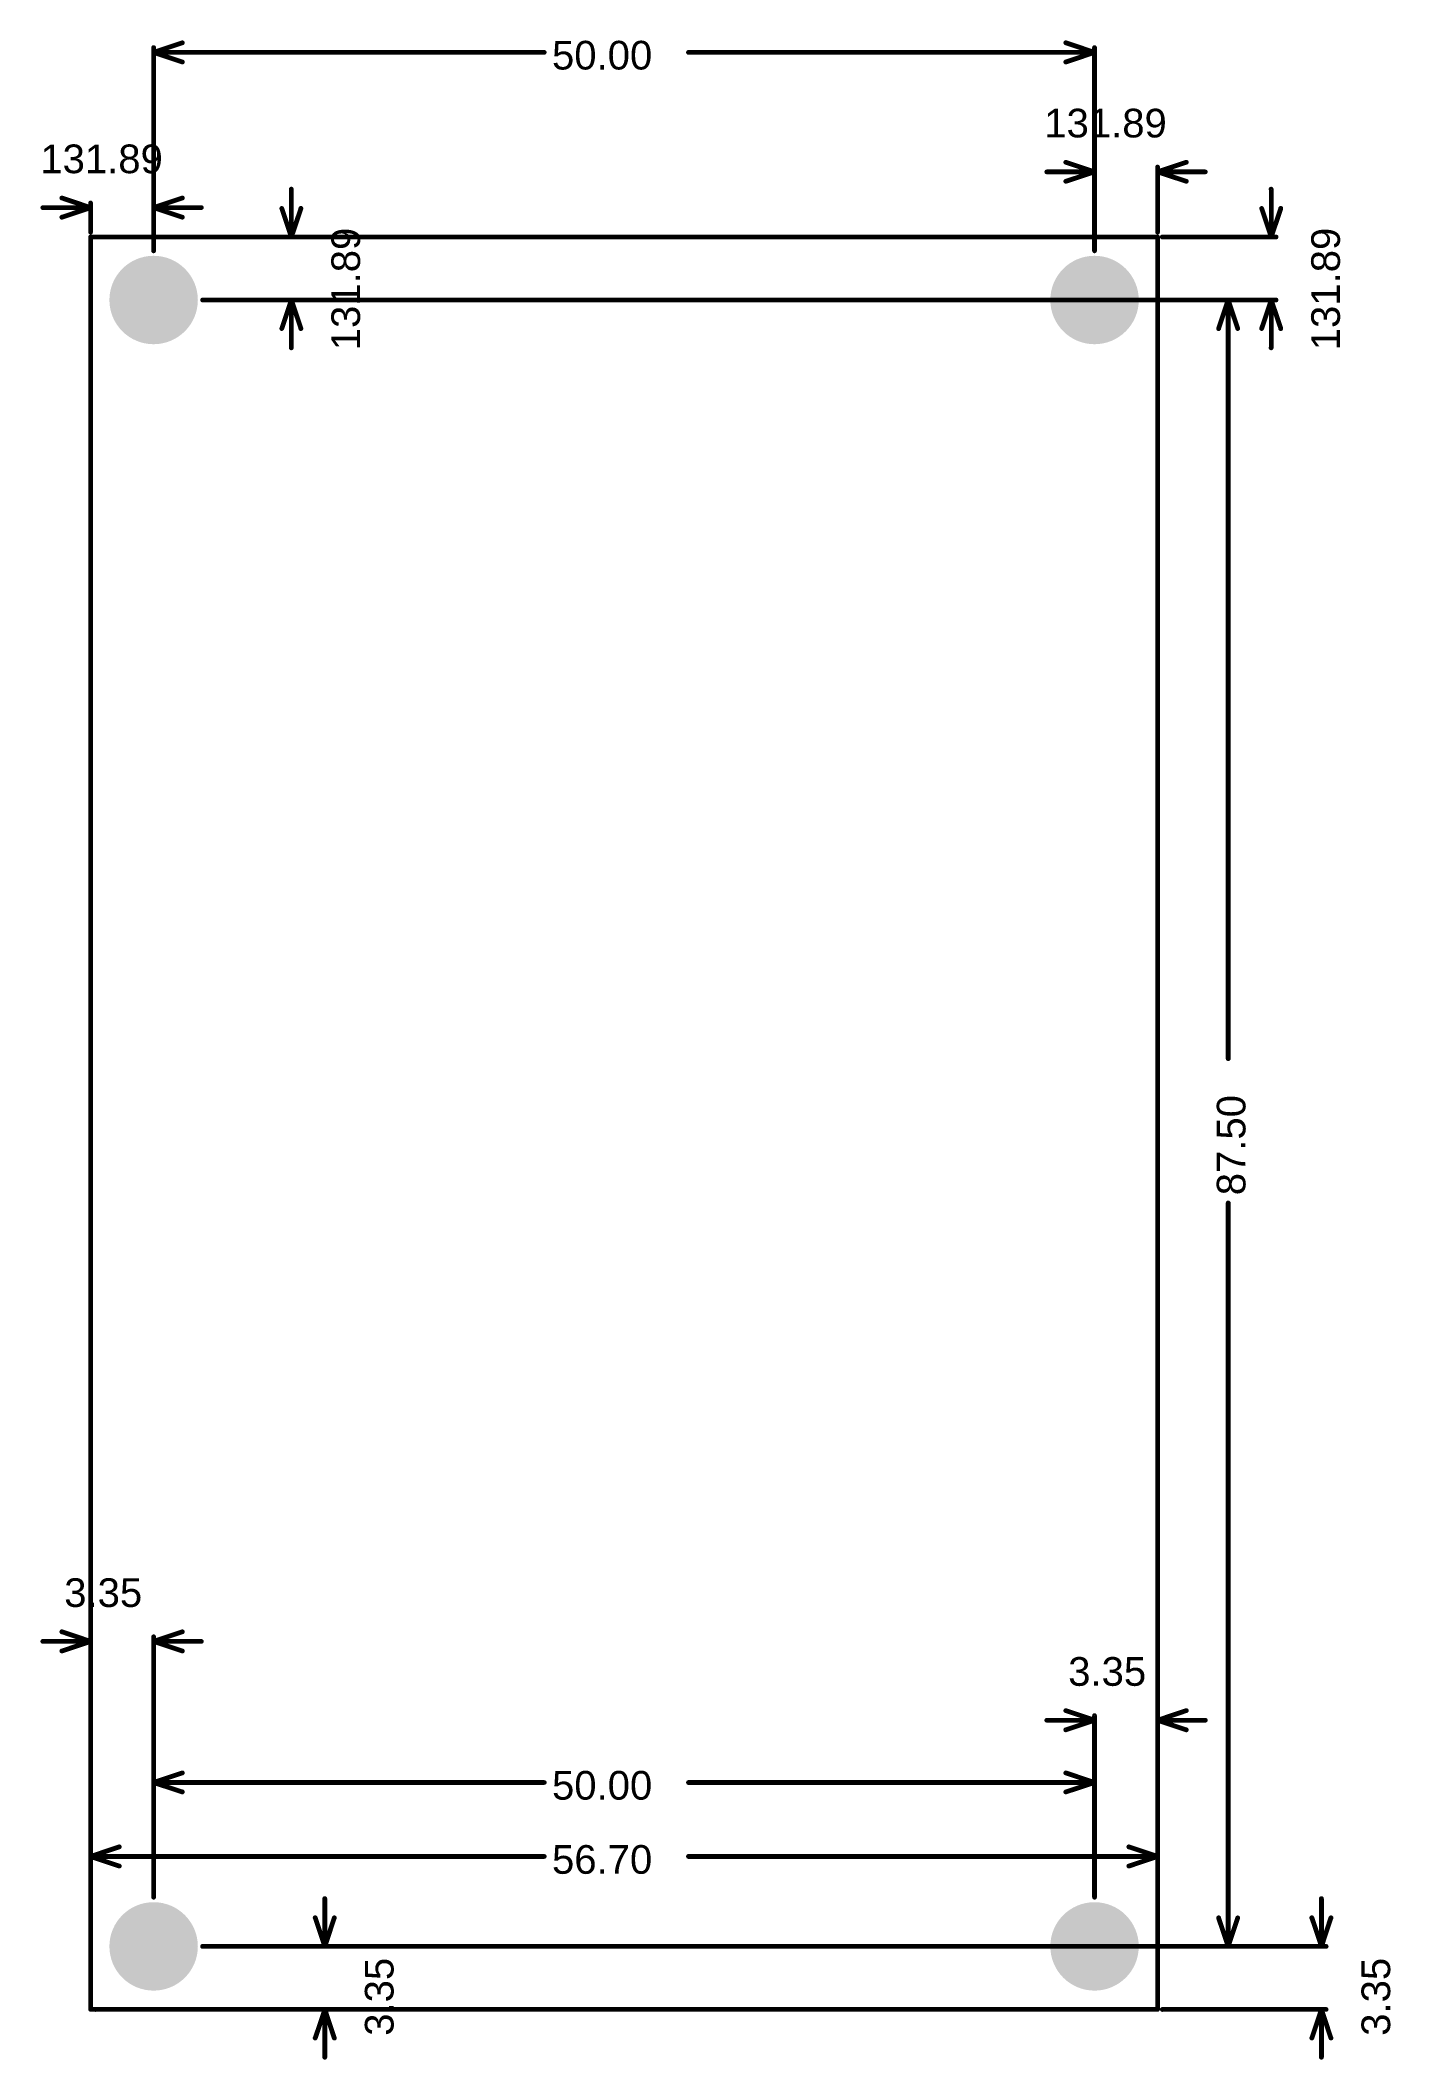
# Model space of a CAD drawing. Header units: millimetres. Extents: x -3 to 69, y -3 to 105.
import ezdxf

# ---------------------------------------------------------------- set-up
doc = ezdxf.new("R2010")
doc.units = ezdxf.units.MM
for name, color, linetype in [('BottomLayer', 5, 'Continuous'), ('BottomSolder', 6, 'Continuous'), ('Mechanical1', 6, 'Continuous'), ('MultiLayer', 9, 'Continuous'), ('PadHoleLayer', 156, 'Continuous'), ('TopLayer', 1, 'Continuous'), ('TopSolder', 216, 'Continuous')]:
    doc.layers.add(name, color=color, linetype=linetype)
doc.styles.add('Arial', font='', dxfattribs={"height": 0.2})
doc.styles.get('Arial').set_extended_font_data('Arial')

msp = doc.modelspace()

# ---------------------------------------------------------------- hatches: boundary and pattern name
at = {"layer": 'BottomLayer'}
h = msp.add_hatch(color=5, dxfattribs=at)
edge = h.paths.add_edge_path()
edge.add_arc((3.35, 90.85), 2.25, 0, 360)
h = msp.add_hatch(color=5, dxfattribs=at)
edge = h.paths.add_edge_path()
edge.add_arc((53.35, 90.85), 2.25, 0, 360)
h = msp.add_hatch(color=5, dxfattribs=at)
edge = h.paths.add_edge_path()
edge.add_arc((3.35, 3.35), 2.25, 0, 360)
h = msp.add_hatch(color=5, dxfattribs=at)
edge = h.paths.add_edge_path()
edge.add_arc((53.35, 3.35), 2.25, 0, 360)
at = {"layer": 'BottomSolder'}
h = msp.add_hatch(color=6, dxfattribs=at)
edge = h.paths.add_edge_path()
edge.add_arc((3.35, 90.85), 2.35, 0, 360)
h = msp.add_hatch(color=6, dxfattribs=at)
edge = h.paths.add_edge_path()
edge.add_arc((53.35, 90.85), 2.35, 0, 360)
h = msp.add_hatch(color=6, dxfattribs=at)
edge = h.paths.add_edge_path()
edge.add_arc((3.35, 3.35), 2.35, 0, 360)
h = msp.add_hatch(color=6, dxfattribs=at)
edge = h.paths.add_edge_path()
edge.add_arc((53.35, 3.35), 2.35, 0, 360)
at = {"layer": 'MultiLayer'}
h = msp.add_hatch(color=9, dxfattribs=at)
edge = h.paths.add_edge_path()
edge.add_arc((3.35, 90.85), 2.25, 0, 360)
h = msp.add_hatch(color=9, dxfattribs=at)
edge = h.paths.add_edge_path()
edge.add_arc((53.35, 90.85), 2.25, 0, 360)
h = msp.add_hatch(color=9, dxfattribs=at)
edge = h.paths.add_edge_path()
edge.add_arc((3.35, 3.35), 2.25, 0, 360)
h = msp.add_hatch(color=9, dxfattribs=at)
edge = h.paths.add_edge_path()
edge.add_arc((53.35, 3.35), 2.25, 0, 360)
at = {"layer": 'PadHoleLayer'}
h = msp.add_hatch(color=156, dxfattribs=at)
edge = h.paths.add_edge_path()
edge.add_arc((3.35, 90.85), 1.65, 0, 360)
h = msp.add_hatch(color=156, dxfattribs=at)
edge = h.paths.add_edge_path()
edge.add_arc((53.35, 90.85), 1.65, 0, 360)
h = msp.add_hatch(color=156, dxfattribs=at)
edge = h.paths.add_edge_path()
edge.add_arc((3.35, 3.35), 1.65, 0, 360)
h = msp.add_hatch(color=156, dxfattribs=at)
edge = h.paths.add_edge_path()
edge.add_arc((53.35, 3.35), 1.65, 0, 360)
at = {"layer": 'TopLayer'}
h = msp.add_hatch(color=1, dxfattribs=at)
edge = h.paths.add_edge_path()
edge.add_arc((3.35, 90.85), 2.25, 0, 360)
h = msp.add_hatch(color=1, dxfattribs=at)
edge = h.paths.add_edge_path()
edge.add_arc((53.35, 90.85), 2.25, 0, 360)
h = msp.add_hatch(color=1, dxfattribs=at)
edge = h.paths.add_edge_path()
edge.add_arc((3.35, 3.35), 2.25, 0, 360)
h = msp.add_hatch(color=1, dxfattribs=at)
edge = h.paths.add_edge_path()
edge.add_arc((53.35, 3.35), 2.25, 0, 360)
at = {"layer": 'TopSolder'}
h = msp.add_hatch(color=216, dxfattribs=at)
edge = h.paths.add_edge_path()
edge.add_arc((3.35, 90.85), 2.35, 0, 360)
h = msp.add_hatch(color=216, dxfattribs=at)
edge = h.paths.add_edge_path()
edge.add_arc((53.35, 90.85), 2.35, 0, 360)
h = msp.add_hatch(color=216, dxfattribs=at)
edge = h.paths.add_edge_path()
edge.add_arc((3.35, 3.35), 2.35, 0, 360)
h = msp.add_hatch(color=216, dxfattribs=at)
edge = h.paths.add_edge_path()
edge.add_arc((53.35, 3.35), 2.35, 0, 360)

# ---------------------------------------------------------------- linework, layer by layer
at = {"layer": 'Mechanical1', "const_width": 0.254}
for points in [[(3.35, 104.01), (4.87, 104.52)], [(3.35, 93.46), (3.35, 104.27)], [(3.35, 104.01), (24.11, 104.01)], [(3.35, 104.01), (4.87, 103.5)], [(31.78, 104.01), (53.35, 104.01)], [(51.83, 104.52), (53.35, 104.01)], [(51.83, 103.5), (53.35, 104.01)], [(53.35, 93.46), (53.35, 104.27)], [(50.81, 97.66), (53.35, 97.66)], [(51.83, 98.17), (53.35, 97.66)], [(51.83, 97.16), (53.35, 97.66)], [(53.35, 93.46), (53.35, 97.92)], [(56.7, 97.66), (58.22, 98.17)], [(56.7, 94.45), (56.7, 97.92)], [(56.7, 97.66), (59.24, 97.66)], [(56.7, 97.66), (58.22, 97.16)], [(10.67, 94.2), (10.67, 96.74)], [(62.74, 94.2), (62.74, 96.74)], [(-2.54, 95.76), (0, 95.76)], [(-1.52, 96.27), (0, 95.76)], [(-1.52, 95.25), (0, 95.76)], [(0, 94.45), (0, 96.01)], [(3.35, 95.76), (4.87, 96.27)], [(3.35, 93.46), (3.35, 96.01)], [(3.35, 95.76), (5.89, 95.76)], [(3.35, 95.76), (4.87, 95.25)], [(10.16, 95.72), (10.67, 94.2)], [(10.67, 94.2), (11.18, 95.72)], [(62.23, 95.72), (62.74, 94.2)], [(62.74, 94.2), (63.25, 95.72)], [(0, 94.2), (56.7, 94.2)], [(0, 0), (0, 94.2)], [(0.25, 94.2), (10.92, 94.2)], [(56.7, 0), (56.7, 94.2)], [(56.95, 94.2), (62.99, 94.2)], [(5.96, 90.85), (10.92, 90.85)], [(5.96, 90.85), (60.71, 90.85)], [(10.16, 89.33), (10.67, 90.85)], [(10.67, 88.31), (10.67, 90.85)], [(10.67, 90.85), (11.18, 89.33)], [(55.96, 90.85), (62.99, 90.85)], [(59.94, 89.33), (60.45, 90.85)], [(60.45, 50.53), (60.45, 90.85)], [(60.45, 90.85), (60.96, 89.33)], [(62.23, 89.33), (62.74, 90.85)], [(62.74, 88.31), (62.74, 90.85)], [(62.74, 90.85), (63.25, 89.33)], [(60.45, 3.35), (60.45, 42.86)], [(-2.54, 19.56), (0, 19.56)], [(-1.52, 20.07), (0, 19.56)], [(-1.52, 19.05), (0, 19.56)], [(0, 0.25), (0, 19.81)], [(3.35, 19.56), (4.87, 20.07)], [(3.35, 5.96), (3.35, 19.81)], [(3.35, 19.56), (5.89, 19.56)], [(3.35, 19.56), (4.87, 19.05)], [(50.81, 15.37), (53.35, 15.37)], [(51.83, 15.88), (53.35, 15.37)], [(51.83, 14.86), (53.35, 15.37)], [(53.35, 5.96), (53.35, 15.62)], [(56.7, 15.37), (58.22, 15.88)], [(56.7, 0.25), (56.7, 15.62)], [(56.7, 15.37), (59.24, 15.37)], [(56.7, 15.37), (58.22, 14.86)], [(3.35, 12.06), (4.87, 12.57)], [(3.35, 5.96), (3.35, 12.32)], [(3.35, 12.06), (24.11, 12.06)], [(3.35, 12.06), (4.87, 11.56)], [(31.78, 12.06), (53.35, 12.06)], [(51.83, 12.57), (53.35, 12.06)], [(51.83, 11.56), (53.35, 12.06)], [(53.35, 5.96), (53.35, 12.32)], [(0, 8.13), (1.52, 8.64)], [(55.18, 8.64), (56.7, 8.13)], [(0, 0.25), (0, 8.38)], [(0, 8.13), (24.11, 8.13)], [(0, 8.13), (1.52, 7.62)], [(31.78, 8.13), (56.7, 8.13)], [(55.18, 7.62), (56.7, 8.13)], [(56.7, 0.25), (56.7, 8.38)], [(12.45, 3.35), (12.45, 5.89)], [(65.41, 3.35), (65.41, 5.89)], [(11.94, 4.87), (12.45, 3.35)], [(12.45, 3.35), (12.95, 4.87)], [(59.94, 4.87), (60.45, 3.35)], [(60.45, 3.35), (60.96, 4.87)], [(64.9, 4.87), (65.41, 3.35)], [(65.41, 3.35), (65.91, 4.87)], [(5.96, 3.35), (60.71, 3.35)], [(5.96, 3.35), (12.7, 3.35)], [(55.96, 3.35), (65.66, 3.35)], [(0, 0), (56.7, 0)], [(0.25, 0), (12.7, 0)], [(11.94, -1.52), (12.45, 0)], [(12.45, -2.54), (12.45, 0)], [(12.45, 0), (12.95, -1.52)], [(56.95, 0), (65.66, 0)], [(64.9, -1.52), (65.41, 0)], [(65.41, -2.54), (65.41, 0)], [(65.41, 0), (65.91, -1.52)]]:
    msp.add_lwpolyline(points, dxfattribs=at)
at = {"layer": 'Mechanical1', "const_width": 0.127}
for points in [[(3.29, 104.27, 1), (3.41, 104.27, 1)], [(3.29, 104.01, 1), (3.41, 104.01, 1)], [(3.29, 104.01, 1), (3.41, 104.01, 1)], [(3.29, 104.01, 1), (3.41, 104.01, 1)], [(4.81, 104.52, 1), (4.94, 104.52, 1)], [(24.05, 104.01, 1), (24.17, 104.01, 1)], [(31.71, 104.01, 1), (31.84, 104.01, 1)], [(51.76, 104.52, 1), (51.89, 104.52, 1)], [(53.29, 104.27, 1), (53.41, 104.27, 1)], [(53.29, 104.01, 1), (53.41, 104.01, 1)], [(53.29, 104.01, 1), (53.41, 104.01, 1)], [(53.29, 104.01, 1), (53.41, 104.01, 1)], [(4.81, 103.5, 1), (4.94, 103.5, 1)], [(51.76, 103.5, 1), (51.89, 103.5, 1)], [(50.75, 97.66, 1), (50.87, 97.66, 1)], [(51.76, 98.17, 1), (51.89, 98.17, 1)], [(53.29, 97.92, 1), (53.41, 97.92, 1)], [(53.29, 97.66, 1), (53.41, 97.66, 1)], [(53.29, 97.66, 1), (53.41, 97.66, 1)], [(53.29, 97.66, 1), (53.41, 97.66, 1)], [(56.64, 97.92, 1), (56.76, 97.92, 1)], [(56.64, 97.66, 1), (56.76, 97.66, 1)], [(56.64, 97.66, 1), (56.76, 97.66, 1)], [(56.64, 97.66, 1), (56.76, 97.66, 1)], [(58.16, 98.17, 1), (58.29, 98.17, 1)], [(59.18, 97.66, 1), (59.3, 97.66, 1)], [(10.6, 96.74, 1), (10.73, 96.74, 1)], [(51.76, 97.16, 1), (51.89, 97.16, 1)], [(58.16, 97.16, 1), (58.29, 97.16, 1)], [(62.67, 96.74, 1), (62.8, 96.74, 1)], [(-2.6, 95.76, 1), (-2.48, 95.76, 1)], [(-1.59, 96.27, 1), (-1.46, 96.27, 1)], [(-0.06, 96.01, 1), (0.06, 96.01, 1)], [(-0.06, 95.76, 1), (0.06, 95.76, 1)], [(-0.06, 95.76, 1), (0.06, 95.76, 1)], [(-0.06, 95.76, 1), (0.06, 95.76, 1)], [(3.29, 96.01, 1), (3.41, 96.01, 1)], [(3.29, 95.76, 1), (3.41, 95.76, 1)], [(3.29, 95.76, 1), (3.41, 95.76, 1)], [(3.29, 95.76, 1), (3.41, 95.76, 1)], [(4.81, 96.27, 1), (4.94, 96.27, 1)], [(5.83, 95.76, 1), (5.95, 95.76, 1)], [(10.1, 95.72, 1), (10.22, 95.72, 1)], [(11.11, 95.72, 1), (11.24, 95.72, 1)], [(62.17, 95.72, 1), (62.29, 95.72, 1)], [(63.18, 95.72, 1), (63.31, 95.72, 1)], [(-1.59, 95.25, 1), (-1.46, 95.25, 1)], [(-0.06, 94.45, 1), (0.06, 94.45, 1)], [(4.81, 95.25, 1), (4.94, 95.25, 1)], [(56.64, 94.45, 1), (56.76, 94.45, 1)], [(-0.06, 94.2, 1), (0.06, 94.2, 1)], [(-0.06, 94.2, 1), (0.06, 94.2, 1)], [(0.19, 94.2, 1), (0.32, 94.2, 1)], [(3.29, 93.46, 1), (3.41, 93.46, 1)], [(3.29, 93.46, 1), (3.41, 93.46, 1)], [(10.6, 94.2, 1), (10.73, 94.2, 1)], [(10.6, 94.2, 1), (10.73, 94.2, 1)], [(10.6, 94.2, 1), (10.73, 94.2, 1)], [(10.86, 94.2, 1), (10.99, 94.2, 1)], [(53.29, 93.46, 1), (53.41, 93.46, 1)], [(53.29, 93.46, 1), (53.41, 93.46, 1)], [(56.64, 94.2, 1), (56.76, 94.2, 1)], [(56.64, 94.2, 1), (56.76, 94.2, 1)], [(56.89, 94.2, 1), (57.02, 94.2, 1)], [(62.67, 94.2, 1), (62.8, 94.2, 1)], [(62.67, 94.2, 1), (62.8, 94.2, 1)], [(62.67, 94.2, 1), (62.8, 94.2, 1)], [(62.93, 94.2, 1), (63.06, 94.2, 1)], [(5.89, 90.85, 1), (6.02, 90.85, 1)], [(5.89, 90.85, 1), (6.02, 90.85, 1)], [(10.6, 90.85, 1), (10.73, 90.85, 1)], [(10.6, 90.85, 1), (10.73, 90.85, 1)], [(10.6, 90.85, 1), (10.73, 90.85, 1)], [(10.86, 90.85, 1), (10.99, 90.85, 1)], [(55.89, 90.85, 1), (56.02, 90.85, 1)], [(60.39, 90.85, 1), (60.52, 90.85, 1)], [(60.39, 90.85, 1), (60.52, 90.85, 1)], [(60.39, 90.85, 1), (60.52, 90.85, 1)], [(60.64, 90.85, 1), (60.77, 90.85, 1)], [(62.67, 90.85, 1), (62.8, 90.85, 1)], [(62.67, 90.85, 1), (62.8, 90.85, 1)], [(62.67, 90.85, 1), (62.8, 90.85, 1)], [(62.93, 90.85, 1), (63.06, 90.85, 1)], [(10.1, 89.33, 1), (10.22, 89.33, 1)], [(11.11, 89.33, 1), (11.24, 89.33, 1)], [(59.88, 89.33, 1), (60.01, 89.33, 1)], [(60.9, 89.33, 1), (61.02, 89.33, 1)], [(62.17, 89.33, 1), (62.29, 89.33, 1)], [(63.18, 89.33, 1), (63.31, 89.33, 1)], [(10.6, 88.31, 1), (10.73, 88.31, 1)], [(62.67, 88.31, 1), (62.8, 88.31, 1)], [(60.39, 50.53, 1), (60.52, 50.53, 1)], [(60.39, 42.86, 1), (60.52, 42.86, 1)], [(-2.6, 19.56, 1), (-2.48, 19.56, 1)], [(-1.59, 20.07, 1), (-1.46, 20.07, 1)], [(-0.06, 19.81, 1), (0.06, 19.81, 1)], [(-0.06, 19.56, 1), (0.06, 19.56, 1)], [(-0.06, 19.56, 1), (0.06, 19.56, 1)], [(-0.06, 19.56, 1), (0.06, 19.56, 1)], [(3.29, 19.81, 1), (3.41, 19.81, 1)], [(3.29, 19.56, 1), (3.41, 19.56, 1)], [(3.29, 19.56, 1), (3.41, 19.56, 1)], [(3.29, 19.56, 1), (3.41, 19.56, 1)], [(4.81, 20.07, 1), (4.94, 20.07, 1)], [(5.83, 19.56, 1), (5.95, 19.56, 1)], [(-1.59, 19.05, 1), (-1.46, 19.05, 1)], [(4.81, 19.05, 1), (4.94, 19.05, 1)], [(50.75, 15.37, 1), (50.87, 15.37, 1)], [(51.76, 15.88, 1), (51.89, 15.88, 1)], [(53.29, 15.62, 1), (53.41, 15.62, 1)], [(53.29, 15.37, 1), (53.41, 15.37, 1)], [(53.29, 15.37, 1), (53.41, 15.37, 1)], [(53.29, 15.37, 1), (53.41, 15.37, 1)], [(56.64, 15.62, 1), (56.76, 15.62, 1)], [(56.64, 15.37, 1), (56.76, 15.37, 1)], [(56.64, 15.37, 1), (56.76, 15.37, 1)], [(56.64, 15.37, 1), (56.76, 15.37, 1)], [(58.16, 15.88, 1), (58.29, 15.88, 1)], [(59.18, 15.37, 1), (59.3, 15.37, 1)], [(51.76, 14.86, 1), (51.89, 14.86, 1)], [(58.16, 14.86, 1), (58.29, 14.86, 1)], [(3.29, 12.32, 1), (3.41, 12.32, 1)], [(3.29, 12.06, 1), (3.41, 12.06, 1)], [(3.29, 12.06, 1), (3.41, 12.06, 1)], [(3.29, 12.06, 1), (3.41, 12.06, 1)], [(4.81, 12.57, 1), (4.94, 12.57, 1)], [(24.05, 12.06, 1), (24.17, 12.06, 1)], [(31.71, 12.06, 1), (31.84, 12.06, 1)], [(51.76, 12.57, 1), (51.89, 12.57, 1)], [(53.29, 12.32, 1), (53.41, 12.32, 1)], [(53.29, 12.06, 1), (53.41, 12.06, 1)], [(53.29, 12.06, 1), (53.41, 12.06, 1)], [(53.29, 12.06, 1), (53.41, 12.06, 1)], [(4.81, 11.56, 1), (4.94, 11.56, 1)], [(51.76, 11.56, 1), (51.89, 11.56, 1)], [(1.46, 8.64, 1), (1.59, 8.64, 1)], [(55.11, 8.64, 1), (55.24, 8.64, 1)], [(-0.06, 8.38, 1), (0.06, 8.38, 1)], [(-0.06, 8.13, 1), (0.06, 8.13, 1)], [(-0.06, 8.13, 1), (0.06, 8.13, 1)], [(-0.06, 8.13, 1), (0.06, 8.13, 1)], [(1.46, 7.62, 1), (1.59, 7.62, 1)], [(24.05, 8.13, 1), (24.17, 8.13, 1)], [(31.71, 8.13, 1), (31.84, 8.13, 1)], [(55.11, 7.62, 1), (55.24, 7.62, 1)], [(56.64, 8.38, 1), (56.76, 8.38, 1)], [(56.64, 8.13, 1), (56.76, 8.13, 1)], [(56.64, 8.13, 1), (56.76, 8.13, 1)], [(56.64, 8.13, 1), (56.76, 8.13, 1)], [(3.29, 5.96, 1), (3.41, 5.96, 1)], [(3.29, 5.96, 1), (3.41, 5.96, 1)], [(12.38, 5.89, 1), (12.51, 5.89, 1)], [(53.29, 5.96, 1), (53.41, 5.96, 1)], [(53.29, 5.96, 1), (53.41, 5.96, 1)], [(65.34, 5.89, 1), (65.47, 5.89, 1)], [(11.87, 4.87, 1), (12, 4.87, 1)], [(12.89, 4.87, 1), (13.02, 4.87, 1)], [(59.88, 4.87, 1), (60.01, 4.87, 1)], [(60.9, 4.87, 1), (61.02, 4.87, 1)], [(64.83, 4.87, 1), (64.96, 4.87, 1)], [(65.85, 4.87, 1), (65.98, 4.87, 1)], [(5.89, 3.35, 1), (6.02, 3.35, 1)], [(5.89, 3.35, 1), (6.02, 3.35, 1)], [(12.38, 3.35, 1), (12.51, 3.35, 1)], [(12.38, 3.35, 1), (12.51, 3.35, 1)], [(12.38, 3.35, 1), (12.51, 3.35, 1)], [(12.64, 3.35, 1), (12.76, 3.35, 1)], [(55.89, 3.35, 1), (56.02, 3.35, 1)], [(60.39, 3.35, 1), (60.52, 3.35, 1)], [(60.39, 3.35, 1), (60.52, 3.35, 1)], [(60.39, 3.35, 1), (60.52, 3.35, 1)], [(60.64, 3.35, 1), (60.77, 3.35, 1)], [(65.34, 3.35, 1), (65.47, 3.35, 1)], [(65.34, 3.35, 1), (65.47, 3.35, 1)], [(65.34, 3.35, 1), (65.47, 3.35, 1)], [(65.6, 3.35, 1), (65.72, 3.35, 1)], [(-0.06, 0.25, 1), (0.06, 0.25, 1)], [(-0.06, 0.25, 1), (0.06, 0.25, 1)], [(-0.06, 0, 1), (0.06, 0, 1)], [(-0.06, 0, 1), (0.06, 0, 1)], [(0.19, 0, 1), (0.32, 0, 1)], [(12.38, 0, 1), (12.51, 0, 1)], [(12.38, 0, 1), (12.51, 0, 1)], [(12.38, 0, 1), (12.51, 0, 1)], [(12.64, 0, 1), (12.76, 0, 1)], [(56.64, 0.25, 1), (56.76, 0.25, 1)], [(56.64, 0.25, 1), (56.76, 0.25, 1)], [(56.64, 0, 1), (56.76, 0, 1)], [(56.64, 0, 1), (56.76, 0, 1)], [(56.89, 0, 1), (57.02, 0, 1)], [(65.34, 0, 1), (65.47, 0, 1)], [(65.34, 0, 1), (65.47, 0, 1)], [(65.34, 0, 1), (65.47, 0, 1)], [(65.6, 0, 1), (65.72, 0, 1)], [(11.87, -1.52, 1), (12, -1.52, 1)], [(12.89, -1.52, 1), (13.02, -1.52, 1)], [(64.83, -1.52, 1), (64.96, -1.52, 1)], [(65.85, -1.52, 1), (65.98, -1.52, 1)], [(12.38, -2.54, 1), (12.51, -2.54, 1)], [(65.34, -2.54, 1), (65.47, -2.54, 1)]]:
    msp.add_lwpolyline(points, format="xyb", close=True, dxfattribs=at)

# ---------------------------------------------------------------- texts
at = {"layer": 'Mechanical1', "style": 'Arial'}
for s, p in [('50.00', (24.52, 103.1)), ('131.89', (50.68, 99.49)), ('131.89', (-2.67, 97.59)), ('3.35', (-1.4, 21.39)), ('3.35', (51.95, 17.2)), ('50.00', (24.52, 11.15)), ('56.70', (24.52, 7.21))]:
    msp.add_text(s, height=1.524, dxfattribs=at).set_placement(p)
for s, p in [('131.89', (14.32, 88.18)), ('131.89', (66.39, 88.18)), ('87.50', (61.37, 43.27)), ('3.35', (16.1, -1.4)), ('3.35', (69.06, -1.4))]:
    msp.add_text(s, height=1.524, rotation=90, dxfattribs=at).set_placement(p)

doc.saveas('drawing.dxf')
